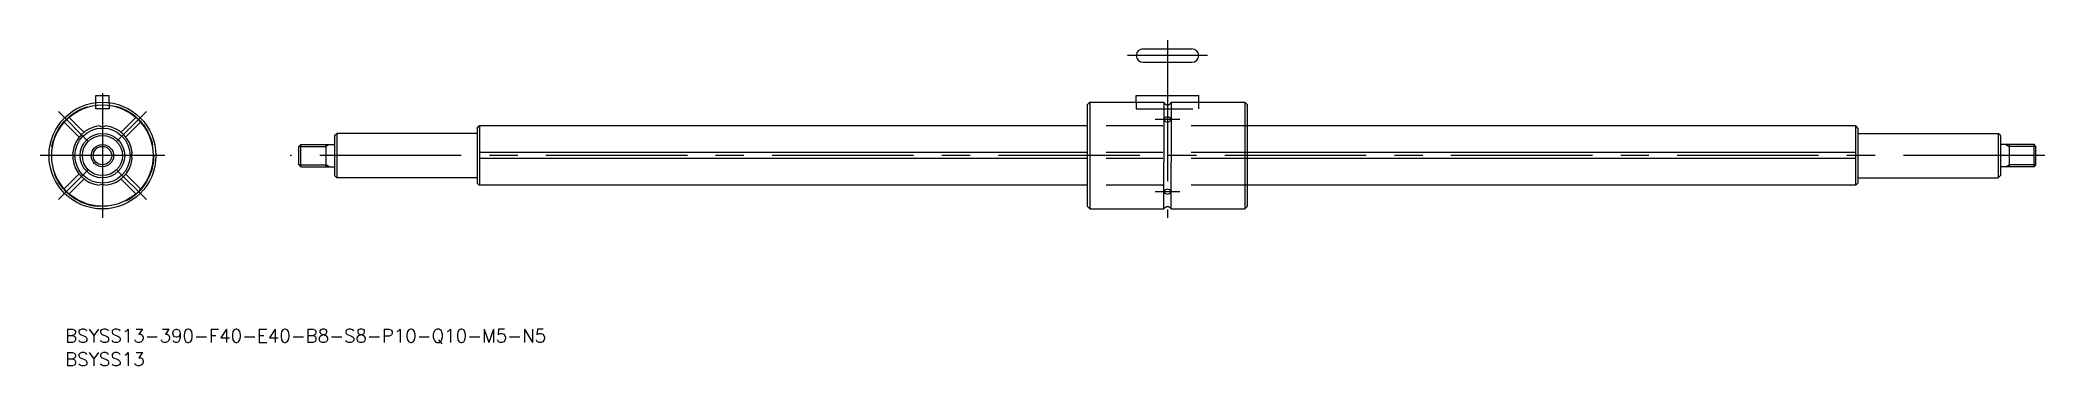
# Model space of a CAD drawing. Extents: x -14 to 436, y -47 to 26.
import ezdxf

# ---------------------------------------------------------------- set-up
doc = ezdxf.new("R2010")
doc.units = 0
doc.linetypes.add('CENTER', pattern=[50.8, 31.75, -6.35, 6.35, -6.35])
doc.linetypes.add('DASHED', pattern=[19.05, 12.7, -6.35])
doc.layers.get('0').update_dxf_attribs({"linetype": 'CONTINUOUS'})
doc.layers.add('CENTER', color=1, linetype='CENTER')
doc.styles.get("Standard").update_dxf_attribs({"font": 'txt.shx', "height": 3, "bigfont": 'bigfont.shx'})

# ---------------------------------------------------------------- blocks, each defined once
blk = doc.blocks.new('*U3')
at = {"color": 7, "linetype": 'CONTINUOUS'}
blk.add_text('BSYSS13-390-F40-E40-B8-S8-P10-Q10-M5-N5', height=3, dxfattribs=at).set_placement((-8.38, -42))
blk = doc.blocks.new('*U4')
at = {"color": 7, "linetype": 'CONTINUOUS'}
blk.add_text('BSYSS13', height=3, dxfattribs=at).set_placement((-8.38, -47.29))

msp = doc.modelspace()

# ---------------------------------------------------------------- linework, layer by layer
at = {"color": 7, "linetype": 'CONTINUOUS'}
for p, q in [((233.63, 23.98), (244.63, 23.98)), ((233.63, 20.98), (244.63, 20.98)), ((-1.5, 13.5), (1.5, 13.5)), ((-1.5, 11.91), (-1.5, 13.5)), ((1.5, 11.9), (1.5, 13.5)), ((221.73, 12), (221.13, 11.4)), ((221.13, 11.4), (221.13, -11.4)), ((221.73, 12), (221.73, -12)), ((221.73, 12), (232.13, 12)), ((232.13, 13.5), (246.13, 13.5)), ((232.13, 11.9), (232.13, 13.5)), ((238.33, 11.9), (232.13, 11.9)), ((238.33, 11.9), (238.33, -1.5)), ((239.93, 11.9), (239.93, -1.5)), ((246.13, 11.9), (239.93, 11.9)), ((246.13, 11.9), (246.13, 13.5)), ((246.13, 12), (256.53, 12)), ((256.53, 12), (256.53, -12)), ((257.13, 11.4), (256.53, 12)), ((257.13, -11.4), (257.13, 11.4)), ((52.13, 4.5), (52.63, 5)), ((84.13, 5), (52.63, 5)), ((52.63, 5), (52.63, -5)), ((84.13, 6.2), (84.6, 6.67)), ((84.13, 6.2), (84.13, -6.2)), ((221.13, 6.67), (84.6, 6.67)), ((84.63, 6.67), (84.63, -6.67)), ((393.66, 6.67), (257.13, 6.67)), ((393.63, 6.67), (393.63, -6.67)), ((394.13, 6.2), (393.66, 6.67)), ((394.13, 6.2), (394.13, -6.2)), ((394.13, 5), (425.63, 5)), ((426.13, 4.5), (425.63, 5)), ((425.63, 5), (425.63, -5)), ((44.13, 2.07), (44.56, 2.5)), ((44.13, -2.07), (44.13, 2.07)), ((44.56, -2.5), (44.56, 2.5)), ((44.56, 2.5), (52.13, 2.5)), ((50.13, 2.5), (50.13, -2.5)), ((52.13, 4.5), (52.13, -4.5)), ((221.13, 0.66), (84.63, 0.66)), ((393.63, 0.66), (257.13, 0.66)), ((426.13, 4.5), (426.13, -4.5)), ((433.7, 2.5), (426.13, 2.5)), ((428.13, 2.5), (428.13, -2.5)), ((433.7, -2.5), (433.7, 2.5)), ((434.13, 2.07), (433.7, 2.5)), ((434.13, -2.07), (434.13, 2.07)), ((44.56, -2.5), (44.13, -2.07)), ((44.56, -2.5), (52.13, -2.5)), ((52.13, -4.5), (52.63, -5)), ((221.13, -0.66), (84.63, -0.66)), ((238.33, -12), (238.33, -1.5)), ((239.93, -12), (239.93, -1.5)), ((393.63, -0.66), (257.13, -0.66)), ((426.13, -4.5), (425.63, -5)), ((433.7, -2.5), (426.13, -2.5)), ((433.7, -2.5), (434.13, -2.07)), ((84.13, -5), (52.63, -5)), ((84.13, -6.2), (84.6, -6.67)), ((221.13, -6.67), (84.6, -6.67)), ((393.66, -6.67), (257.13, -6.67)), ((394.13, -6.2), (393.66, -6.67)), ((394.13, -5), (425.63, -5)), ((221.73, -12), (221.13, -11.4)), ((221.73, -12), (238.33, -12)), ((239.93, -12), (256.53, -12)), ((256.53, -12), (257.13, -11.4))]:
    msp.add_line(p, q, dxfattribs=at)
at = {"color": 3, "linetype": 'DASHED'}
for p, q in [((-1.5, 10.5), (-1.5, 11.91)), ((1.5, 10.5), (-1.5, 10.5)), ((1.5, 11.9), (1.5, 10.5)), ((232.13, 11.9), (232.13, 10.5)), ((232.13, 10.5), (246.13, 10.5)), ((246.13, 10.5), (246.13, 11.9)), ((-8.64, 7.58), (-5.27, 4.21)), ((-7.58, 8.64), (-4.21, 5.27)), ((7.58, 8.64), (4.21, 5.27)), ((8.64, 7.58), (5.27, 4.21)), ((257.13, 6.67), (221.13, 6.67)), ((257.13, 0.66), (221.13, 0.66)), ((-5.27, -4.21), (-8.64, -7.58)), ((5.27, -4.21), (8.64, -7.58)), ((257.13, -0.66), (221.13, -0.66)), ((-4.21, -5.27), (-7.58, -8.64)), ((4.21, -5.27), (7.58, -8.64)), ((257.13, -6.67), (221.13, -6.67))]:
    msp.add_line(p, q, dxfattribs=at)
at = {"color": 3, "linetype": 'CONTINUOUS'}
for p, q in [((44.13, 2.07), (50.13, 2.07)), ((50.88, 2.5), (50.13, 2.07)), ((427.38, 2.5), (428.13, 2.07)), ((434.13, 2.07), (428.13, 2.07)), ((44.13, -2.07), (50.13, -2.07)), ((50.88, -2.5), (50.13, -2.07)), ((427.38, -2.5), (428.13, -2.07)), ((434.13, -2.07), (428.13, -2.07))]:
    msp.add_line(p, q, dxfattribs=at)
at = {"color": 7, "linetype": 'CONTINUOUS'}
for radius in [12, 11.4, 6.2, 5, 4.5, 2.5]:
    msp.add_circle((0, 0), radius, dxfattribs=at)
at = {"color": 3, "linetype": 'DASHED'}
msp.add_circle((0, 0), 11.5, dxfattribs=at)
at = {"color": 3, "linetype": 'CONTINUOUS'}
msp.add_circle((0, 0), 2.07, dxfattribs=at)
at = {"color": 7, "linetype": 'CONTINUOUS'}
for centre, radius, start, end in [((233.63, 22.48), 1.5, 90, 270), ((244.63, 22.48), 1.5, 270, 90), ((239.13, 12.3), 0.894, 206.4641, 333.5359), ((0, 0), 6.7, 95.663, 174.337), ((0, 7.89), 1.39, 241.599, 298.401), ((0, 0), 6.7, 5.663, 84.337), ((238.87, 8.11), 0.49, 114.1221, 177.0855), ((238.96, 8.18), 0.583, 184.7321, 240.9328), ((239.13, 7.43), 1.21, 67.6837, 112.3163), ((239.13, 8.81), 1.23, 248.4478, 291.5522), ((239.3, 8.18), 0.583, 299.0672, 355.2679), ((239.39, 8.11), 0.49, 2.9145, 65.8779), ((-7.89, 0), 1.39, 331.599, 28.401), ((7.89, 0), 1.39, 151.599, 208.401), ((0, 0), 6.7, 185.663, 264.337), ((0, 0), 6.7, 275.663, 354.337), ((0, -7.89), 1.39, 61.599, 118.401), ((238.96, -8.18), 0.583, 119.0672, 175.2679), ((238.87, -8.11), 0.49, 182.9145, 245.8779), ((239.13, -7.43), 1.21, 247.6837, 292.3163), ((239.13, -8.81), 1.23, 68.4478, 111.5522), ((239.3, -8.18), 0.583, 4.7321, 60.9328), ((239.39, -8.11), 0.49, 294.1221, 357.0855), ((239.13, -12.39), 0.89, 25.9892, 154.0108)]:
    msp.add_arc(centre, radius, start, end, dxfattribs=at)
at = {"layer": 'CENTER', "color": 1, "linetype": 'CENTER'}
for p, q in [((239.13, 25.98), (239.13, -14)), ((248.13, 22.48), (230.13, 22.48)), ((0, 14), (0, -14)), ((-9.9, 9.9), (-3.32, 3.32)), ((9.9, 9.9), (3.32, 3.32)), ((241.88, 8.13), (236.38, 8.13)), ((14, 0), (-14, 0)), ((436.13, 0), (42.13, 0)), ((-3.32, -3.32), (-9.9, -9.9)), ((3.32, -3.32), (9.9, -9.9)), ((241.88, -8.13), (236.38, -8.13))]:
    msp.add_line(p, q, dxfattribs=at)

# ---------------------------------------------------------------- block references
at = {"color": 7, "linetype": 'CONTINUOUS'}
for name in ['*U3', '*U4']:
    msp.add_blockref(name, (0, 0), dxfattribs=at)

doc.saveas('drawing.dxf')
